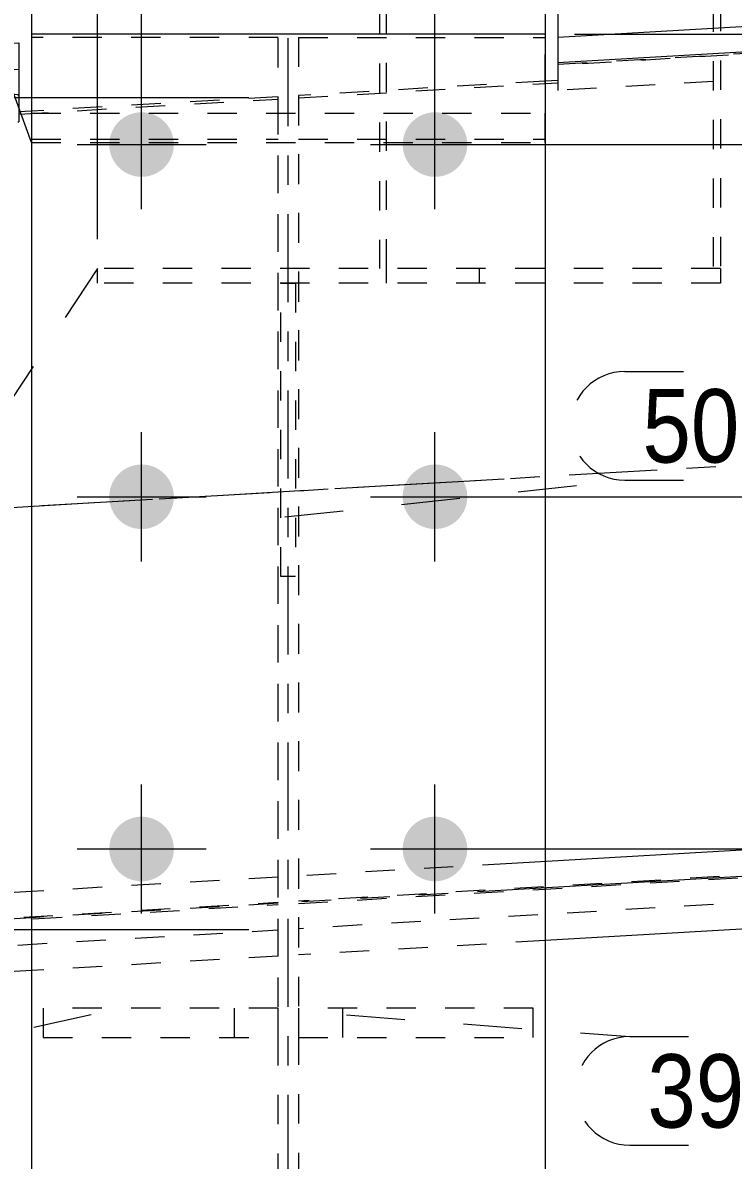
# Model space of a CAD drawing. Header units: millimetres. Extents: x 2 to 825, y 1 to 579.
# Drawn here: x 97.4 to 121.62, y 482.76 to 521.51 of the extents above; entities that cross this region are included whole.
import ezdxf

# ---------------------------------------------------------------- set-up
doc = ezdxf.new("R2010")
doc.units = ezdxf.units.MM
for name, pattern in [('XKITLINE00', [0]), ('XKITLINE01', [4, 1, -1, 1, -1]), ('XKITLINE02', [4, 2, -2]), ('XKITLINE03', [6, 3, -1, 1, -1])]:
    doc.linetypes.add(name, pattern=pattern)
for name, color, linetype, lineweight in [('Bolt', 3, 'Continuous', 0), ('Dimensions', 7, 'Continuous', 0), ('Part', 2, 'Continuous', 0), ('PartMark', 7, 'Continuous', 0)]:
    doc.layers.add(name, color=color, linetype=linetype, lineweight=lineweight)
doc.styles.add('ARIAL', font='ARIAL.TTF')

# ---------------------------------------------------------------- blocks, each defined once
blk = doc.blocks.new('*A39')
at = {"layer": 'Bolt'}
for points in [[(100.35, 517.392), (100.351, 517.419), (100.353, 517.446), (100.355, 517.473), (100.358, 517.5), (100.362, 517.527), (100.366, 517.553), (100.371, 517.58), (100.377, 517.606), (100.383, 517.632), (100.39, 517.659), (100.397, 517.685), (100.406, 517.71), (100.414, 517.736), (100.424, 517.761), (100.434, 517.786), (100.444, 517.811), (100.456, 517.836), (100.467, 517.86), (100.48, 517.884), (100.493, 517.907), (100.506, 517.931), (100.521, 517.954), (100.535, 517.976), (100.551, 517.999), (100.566, 518.02), (100.583, 518.042), (100.6, 518.063), (100.617, 518.084), (100.635, 518.104), (100.653, 518.124), (100.672, 518.143), (100.692, 518.162), (100.711, 518.18), (100.732, 518.198), (100.752, 518.216), (100.773, 518.232), (100.795, 518.249), (100.817, 518.265), (100.839, 518.28), (100.862, 518.295), (100.884, 518.309), (100.908, 518.322), (100.931, 518.335), (100.955, 518.348), (100.98, 518.36), (101.004, 518.371), (101.029, 518.381), (101.054, 518.392), (101.079, 518.401), (101.105, 518.41), (101.131, 518.418), (101.157, 518.425), (101.183, 518.432), (101.209, 518.438), (101.235, 518.444), (101.262, 518.449), (101.289, 518.453), (101.315, 518.457), (101.342, 518.46), (101.369, 518.462), (101.396, 518.464), (101.423, 518.465), (101.45, 518.465), (101.477, 518.465), (101.504, 518.464), (101.531, 518.462), (101.558, 518.46), (101.585, 518.457), (101.611, 518.453), (101.638, 518.449), (101.665, 518.444), (101.691, 518.438), (101.717, 518.432), (101.743, 518.425), (101.769, 518.418), (101.795, 518.41), (101.821, 518.401), (101.846, 518.392), (101.871, 518.381), (101.896, 518.371), (101.92, 518.36), (101.945, 518.348), (101.969, 518.335), (101.992, 518.322), (102.016, 518.309), (102.038, 518.295), (102.061, 518.28), (102.083, 518.265), (102.105, 518.249), (102.127, 518.232), (102.148, 518.216), (102.168, 518.198), (102.189, 518.18), (102.208, 518.162), (102.228, 518.143), (102.247, 518.124), (102.265, 518.104), (102.283, 518.084), (102.3, 518.063), (102.317, 518.042), (102.334, 518.02), (102.349, 517.999), (102.365, 517.976), (102.379, 517.954), (102.394, 517.931), (102.407, 517.907), (102.42, 517.884), (102.433, 517.86), (102.444, 517.836), (102.456, 517.811), (102.466, 517.786), (102.476, 517.761), (102.486, 517.736), (102.494, 517.71), (102.503, 517.685), (102.51, 517.659), (102.517, 517.632), (102.523, 517.606), (102.529, 517.58), (102.534, 517.553), (102.538, 517.527), (102.542, 517.5), (102.545, 517.473), (102.547, 517.446), (102.549, 517.419), (102.55, 517.392), (102.55, 517.365), (102.55, 517.338), (102.549, 517.311), (102.547, 517.284), (102.545, 517.257), (102.542, 517.231), (102.538, 517.204), (102.534, 517.177), (102.529, 517.151), (102.523, 517.124), (102.517, 517.098), (102.51, 517.072), (102.503, 517.046), (102.494, 517.02), (102.486, 516.995), (102.476, 516.969), (102.466, 516.944), (102.456, 516.919), (102.444, 516.895), (102.433, 516.871), (102.42, 516.847), (102.407, 516.823), (102.394, 516.8), (102.379, 516.777), (102.365, 516.754), (102.349, 516.732), (102.334, 516.71), (102.317, 516.688), (102.3, 516.667), (102.283, 516.647), (102.265, 516.626), (102.247, 516.607), (102.228, 516.587), (102.208, 516.569), (102.189, 516.55), (102.168, 516.532), (102.148, 516.515), (102.127, 516.498), (102.105, 516.482), (102.083, 516.466), (102.061, 516.451), (102.038, 516.436), (102.016, 516.422), (101.992, 516.408), (101.969, 516.395), (101.945, 516.383), (101.92, 516.371), (101.896, 516.36), (101.871, 516.349), (101.846, 516.339), (101.821, 516.33), (101.795, 516.321), (101.769, 516.313), (101.743, 516.305), (101.717, 516.298), (101.691, 516.292), (101.665, 516.286), (101.638, 516.281), (101.611, 516.277), (101.585, 516.273), (101.558, 516.271), (101.531, 516.268), (101.504, 516.267), (101.477, 516.266), (101.45, 516.265), (101.423, 516.266), (101.396, 516.267), (101.369, 516.268), (101.342, 516.271), (101.315, 516.273), (101.289, 516.277), (101.262, 516.281), (101.235, 516.286), (101.209, 516.292), (101.183, 516.298), (101.157, 516.305), (101.131, 516.313), (101.105, 516.321), (101.079, 516.33), (101.054, 516.339), (101.029, 516.349), (101.004, 516.36), (100.98, 516.371), (100.955, 516.383), (100.931, 516.395), (100.908, 516.408), (100.884, 516.422), (100.862, 516.436), (100.839, 516.451), (100.817, 516.466), (100.795, 516.482), (100.773, 516.498), (100.752, 516.515), (100.732, 516.532), (100.711, 516.55), (100.692, 516.569), (100.672, 516.587), (100.653, 516.607), (100.635, 516.626), (100.617, 516.647), (100.6, 516.667), (100.583, 516.688), (100.566, 516.71), (100.551, 516.732), (100.535, 516.754), (100.521, 516.777), (100.506, 516.8), (100.493, 516.823), (100.48, 516.847), (100.467, 516.871), (100.456, 516.895), (100.444, 516.919), (100.434, 516.944), (100.424, 516.969), (100.414, 516.995), (100.406, 517.02), (100.397, 517.046), (100.39, 517.072), (100.383, 517.098), (100.377, 517.124), (100.371, 517.151), (100.366, 517.177), (100.362, 517.204), (100.358, 517.231), (100.355, 517.257), (100.353, 517.284), (100.351, 517.311), (100.35, 517.338), (100.35, 517.365)], [(110.35, 517.392), (110.351, 517.419), (110.353, 517.446), (110.355, 517.473), (110.358, 517.5), (110.362, 517.527), (110.366, 517.553), (110.371, 517.58), (110.377, 517.606), (110.383, 517.632), (110.39, 517.659), (110.397, 517.685), (110.406, 517.71), (110.414, 517.736), (110.424, 517.761), (110.434, 517.786), (110.444, 517.811), (110.456, 517.836), (110.467, 517.86), (110.48, 517.884), (110.493, 517.907), (110.506, 517.931), (110.521, 517.954), (110.535, 517.976), (110.551, 517.999), (110.566, 518.02), (110.583, 518.042), (110.6, 518.063), (110.617, 518.084), (110.635, 518.104), (110.653, 518.124), (110.672, 518.143), (110.692, 518.162), (110.711, 518.18), (110.732, 518.198), (110.752, 518.216), (110.773, 518.232), (110.795, 518.249), (110.817, 518.265), (110.839, 518.28), (110.862, 518.295), (110.884, 518.309), (110.908, 518.322), (110.931, 518.335), (110.955, 518.348), (110.98, 518.36), (111.004, 518.371), (111.029, 518.381), (111.054, 518.392), (111.079, 518.401), (111.105, 518.41), (111.131, 518.418), (111.157, 518.425), (111.183, 518.432), (111.209, 518.438), (111.235, 518.444), (111.262, 518.449), (111.289, 518.453), (111.315, 518.457), (111.342, 518.46), (111.369, 518.462), (111.396, 518.464), (111.423, 518.465), (111.45, 518.465), (111.477, 518.465), (111.504, 518.464), (111.531, 518.462), (111.558, 518.46), (111.585, 518.457), (111.611, 518.453), (111.638, 518.449), (111.665, 518.444), (111.691, 518.438), (111.717, 518.432), (111.743, 518.425), (111.769, 518.418), (111.795, 518.41), (111.821, 518.401), (111.846, 518.392), (111.871, 518.381), (111.896, 518.371), (111.92, 518.36), (111.945, 518.348), (111.969, 518.335), (111.992, 518.322), (112.016, 518.309), (112.038, 518.295), (112.061, 518.28), (112.083, 518.265), (112.105, 518.249), (112.127, 518.232), (112.148, 518.216), (112.168, 518.198), (112.189, 518.18), (112.208, 518.162), (112.228, 518.143), (112.247, 518.124), (112.265, 518.104), (112.283, 518.084), (112.3, 518.063), (112.317, 518.042), (112.334, 518.02), (112.349, 517.999), (112.365, 517.976), (112.379, 517.954), (112.394, 517.931), (112.407, 517.907), (112.42, 517.884), (112.433, 517.86), (112.444, 517.836), (112.456, 517.811), (112.466, 517.786), (112.476, 517.761), (112.486, 517.736), (112.494, 517.71), (112.503, 517.685), (112.51, 517.659), (112.517, 517.632), (112.523, 517.606), (112.529, 517.58), (112.534, 517.553), (112.538, 517.527), (112.542, 517.5), (112.545, 517.473), (112.547, 517.446), (112.549, 517.419), (112.55, 517.392), (112.55, 517.365), (112.55, 517.338), (112.549, 517.311), (112.547, 517.284), (112.545, 517.257), (112.542, 517.231), (112.538, 517.204), (112.534, 517.177), (112.529, 517.151), (112.523, 517.124), (112.517, 517.098), (112.51, 517.072), (112.503, 517.046), (112.494, 517.02), (112.486, 516.995), (112.476, 516.969), (112.466, 516.944), (112.456, 516.919), (112.444, 516.895), (112.433, 516.871), (112.42, 516.847), (112.407, 516.823), (112.394, 516.8), (112.379, 516.777), (112.365, 516.754), (112.349, 516.732), (112.334, 516.71), (112.317, 516.688), (112.3, 516.667), (112.283, 516.647), (112.265, 516.626), (112.247, 516.607), (112.228, 516.587), (112.208, 516.569), (112.189, 516.55), (112.168, 516.532), (112.148, 516.515), (112.127, 516.498), (112.105, 516.482), (112.083, 516.466), (112.061, 516.451), (112.038, 516.436), (112.016, 516.422), (111.992, 516.408), (111.969, 516.395), (111.945, 516.383), (111.92, 516.371), (111.896, 516.36), (111.871, 516.349), (111.846, 516.339), (111.821, 516.33), (111.795, 516.321), (111.769, 516.313), (111.743, 516.305), (111.717, 516.298), (111.691, 516.292), (111.665, 516.286), (111.638, 516.281), (111.611, 516.277), (111.585, 516.273), (111.558, 516.271), (111.531, 516.268), (111.504, 516.267), (111.477, 516.266), (111.45, 516.265), (111.423, 516.266), (111.396, 516.267), (111.369, 516.268), (111.342, 516.271), (111.315, 516.273), (111.289, 516.277), (111.262, 516.281), (111.235, 516.286), (111.209, 516.292), (111.183, 516.298), (111.157, 516.305), (111.131, 516.313), (111.105, 516.321), (111.079, 516.33), (111.054, 516.339), (111.029, 516.349), (111.004, 516.36), (110.98, 516.371), (110.955, 516.383), (110.931, 516.395), (110.908, 516.408), (110.884, 516.422), (110.862, 516.436), (110.839, 516.451), (110.817, 516.466), (110.795, 516.482), (110.773, 516.498), (110.752, 516.515), (110.732, 516.532), (110.711, 516.55), (110.692, 516.569), (110.672, 516.587), (110.653, 516.607), (110.635, 516.626), (110.617, 516.647), (110.6, 516.667), (110.583, 516.688), (110.566, 516.71), (110.551, 516.732), (110.535, 516.754), (110.521, 516.777), (110.506, 516.8), (110.493, 516.823), (110.48, 516.847), (110.467, 516.871), (110.456, 516.895), (110.444, 516.919), (110.434, 516.944), (110.424, 516.969), (110.414, 516.995), (110.406, 517.02), (110.397, 517.046), (110.39, 517.072), (110.383, 517.098), (110.377, 517.124), (110.371, 517.151), (110.366, 517.177), (110.362, 517.204), (110.358, 517.231), (110.355, 517.257), (110.353, 517.284), (110.351, 517.311), (110.35, 517.338), (110.35, 517.365)], [(100.35, 505.392), (100.351, 505.419), (100.353, 505.446), (100.355, 505.473), (100.358, 505.5), (100.362, 505.527), (100.366, 505.553), (100.371, 505.58), (100.377, 505.606), (100.383, 505.632), (100.39, 505.659), (100.397, 505.685), (100.406, 505.71), (100.414, 505.736), (100.424, 505.761), (100.434, 505.786), (100.444, 505.811), (100.456, 505.836), (100.467, 505.86), (100.48, 505.884), (100.493, 505.907), (100.506, 505.931), (100.521, 505.954), (100.535, 505.976), (100.551, 505.999), (100.566, 506.02), (100.583, 506.042), (100.6, 506.063), (100.617, 506.084), (100.635, 506.104), (100.653, 506.124), (100.672, 506.143), (100.692, 506.162), (100.711, 506.18), (100.732, 506.198), (100.752, 506.216), (100.773, 506.232), (100.795, 506.249), (100.817, 506.265), (100.839, 506.28), (100.862, 506.295), (100.884, 506.309), (100.908, 506.322), (100.931, 506.335), (100.955, 506.348), (100.98, 506.36), (101.004, 506.371), (101.029, 506.381), (101.054, 506.392), (101.079, 506.401), (101.105, 506.41), (101.131, 506.418), (101.157, 506.425), (101.183, 506.432), (101.209, 506.438), (101.235, 506.444), (101.262, 506.449), (101.289, 506.453), (101.315, 506.457), (101.342, 506.46), (101.369, 506.462), (101.396, 506.464), (101.423, 506.465), (101.45, 506.465), (101.477, 506.465), (101.504, 506.464), (101.531, 506.462), (101.558, 506.46), (101.585, 506.457), (101.611, 506.453), (101.638, 506.449), (101.665, 506.444), (101.691, 506.438), (101.717, 506.432), (101.743, 506.425), (101.769, 506.418), (101.795, 506.41), (101.821, 506.401), (101.846, 506.392), (101.871, 506.381), (101.896, 506.371), (101.92, 506.36), (101.945, 506.348), (101.969, 506.335), (101.992, 506.322), (102.016, 506.309), (102.038, 506.295), (102.061, 506.28), (102.083, 506.265), (102.105, 506.249), (102.127, 506.232), (102.148, 506.216), (102.168, 506.198), (102.189, 506.18), (102.208, 506.162), (102.228, 506.143), (102.247, 506.124), (102.265, 506.104), (102.283, 506.084), (102.3, 506.063), (102.317, 506.042), (102.334, 506.02), (102.349, 505.999), (102.365, 505.976), (102.379, 505.954), (102.394, 505.931), (102.407, 505.907), (102.42, 505.884), (102.433, 505.86), (102.444, 505.836), (102.456, 505.811), (102.466, 505.786), (102.476, 505.761), (102.486, 505.736), (102.494, 505.71), (102.503, 505.685), (102.51, 505.659), (102.517, 505.632), (102.523, 505.606), (102.529, 505.58), (102.534, 505.553), (102.538, 505.527), (102.542, 505.5), (102.545, 505.473), (102.547, 505.446), (102.549, 505.419), (102.55, 505.392), (102.55, 505.365), (102.55, 505.338), (102.549, 505.311), (102.547, 505.284), (102.545, 505.257), (102.542, 505.231), (102.538, 505.204), (102.534, 505.177), (102.529, 505.151), (102.523, 505.124), (102.517, 505.098), (102.51, 505.072), (102.503, 505.046), (102.494, 505.02), (102.486, 504.995), (102.476, 504.969), (102.466, 504.944), (102.456, 504.919), (102.444, 504.895), (102.433, 504.871), (102.42, 504.847), (102.407, 504.823), (102.394, 504.8), (102.379, 504.777), (102.365, 504.754), (102.349, 504.732), (102.334, 504.71), (102.317, 504.688), (102.3, 504.667), (102.283, 504.647), (102.265, 504.626), (102.247, 504.607), (102.228, 504.587), (102.208, 504.569), (102.189, 504.55), (102.168, 504.532), (102.148, 504.515), (102.127, 504.498), (102.105, 504.482), (102.083, 504.466), (102.061, 504.451), (102.038, 504.436), (102.016, 504.422), (101.992, 504.408), (101.969, 504.395), (101.945, 504.383), (101.92, 504.371), (101.896, 504.36), (101.871, 504.349), (101.846, 504.339), (101.821, 504.33), (101.795, 504.321), (101.769, 504.313), (101.743, 504.305), (101.717, 504.298), (101.691, 504.292), (101.665, 504.286), (101.638, 504.281), (101.611, 504.277), (101.585, 504.273), (101.558, 504.271), (101.531, 504.268), (101.504, 504.267), (101.477, 504.266), (101.45, 504.265), (101.423, 504.266), (101.396, 504.267), (101.369, 504.268), (101.342, 504.271), (101.315, 504.273), (101.289, 504.277), (101.262, 504.281), (101.235, 504.286), (101.209, 504.292), (101.183, 504.298), (101.157, 504.305), (101.131, 504.313), (101.105, 504.321), (101.079, 504.33), (101.054, 504.339), (101.029, 504.349), (101.004, 504.36), (100.98, 504.371), (100.955, 504.383), (100.931, 504.395), (100.908, 504.408), (100.884, 504.422), (100.862, 504.436), (100.839, 504.451), (100.817, 504.466), (100.795, 504.482), (100.773, 504.498), (100.752, 504.515), (100.732, 504.532), (100.711, 504.55), (100.692, 504.569), (100.672, 504.587), (100.653, 504.607), (100.635, 504.626), (100.617, 504.647), (100.6, 504.667), (100.583, 504.688), (100.566, 504.71), (100.551, 504.732), (100.535, 504.754), (100.521, 504.777), (100.506, 504.8), (100.493, 504.823), (100.48, 504.847), (100.467, 504.871), (100.456, 504.895), (100.444, 504.919), (100.434, 504.944), (100.424, 504.969), (100.414, 504.995), (100.406, 505.02), (100.397, 505.046), (100.39, 505.072), (100.383, 505.098), (100.377, 505.124), (100.371, 505.151), (100.366, 505.177), (100.362, 505.204), (100.358, 505.231), (100.355, 505.257), (100.353, 505.284), (100.351, 505.311), (100.35, 505.338), (100.35, 505.365)], [(110.35, 505.392), (110.351, 505.419), (110.353, 505.446), (110.355, 505.473), (110.358, 505.5), (110.362, 505.527), (110.366, 505.553), (110.371, 505.58), (110.377, 505.606), (110.383, 505.632), (110.39, 505.659), (110.397, 505.685), (110.406, 505.71), (110.414, 505.736), (110.424, 505.761), (110.434, 505.786), (110.444, 505.811), (110.456, 505.836), (110.467, 505.86), (110.48, 505.884), (110.493, 505.907), (110.506, 505.931), (110.521, 505.954), (110.535, 505.976), (110.551, 505.999), (110.566, 506.02), (110.583, 506.042), (110.6, 506.063), (110.617, 506.084), (110.635, 506.104), (110.653, 506.124), (110.672, 506.143), (110.692, 506.162), (110.711, 506.18), (110.732, 506.198), (110.752, 506.216), (110.773, 506.232), (110.795, 506.249), (110.817, 506.265), (110.839, 506.28), (110.862, 506.295), (110.884, 506.309), (110.908, 506.322), (110.931, 506.335), (110.955, 506.348), (110.98, 506.36), (111.004, 506.371), (111.029, 506.381), (111.054, 506.392), (111.079, 506.401), (111.105, 506.41), (111.131, 506.418), (111.157, 506.425), (111.183, 506.432), (111.209, 506.438), (111.235, 506.444), (111.262, 506.449), (111.289, 506.453), (111.315, 506.457), (111.342, 506.46), (111.369, 506.462), (111.396, 506.464), (111.423, 506.465), (111.45, 506.465), (111.477, 506.465), (111.504, 506.464), (111.531, 506.462), (111.558, 506.46), (111.585, 506.457), (111.611, 506.453), (111.638, 506.449), (111.665, 506.444), (111.691, 506.438), (111.717, 506.432), (111.743, 506.425), (111.769, 506.418), (111.795, 506.41), (111.821, 506.401), (111.846, 506.392), (111.871, 506.381), (111.896, 506.371), (111.92, 506.36), (111.945, 506.348), (111.969, 506.335), (111.992, 506.322), (112.016, 506.309), (112.038, 506.295), (112.061, 506.28), (112.083, 506.265), (112.105, 506.249), (112.127, 506.232), (112.148, 506.216), (112.168, 506.198), (112.189, 506.18), (112.208, 506.162), (112.228, 506.143), (112.247, 506.124), (112.265, 506.104), (112.283, 506.084), (112.3, 506.063), (112.317, 506.042), (112.334, 506.02), (112.349, 505.999), (112.365, 505.976), (112.379, 505.954), (112.394, 505.931), (112.407, 505.907), (112.42, 505.884), (112.433, 505.86), (112.444, 505.836), (112.456, 505.811), (112.466, 505.786), (112.476, 505.761), (112.486, 505.736), (112.494, 505.71), (112.503, 505.685), (112.51, 505.659), (112.517, 505.632), (112.523, 505.606), (112.529, 505.58), (112.534, 505.553), (112.538, 505.527), (112.542, 505.5), (112.545, 505.473), (112.547, 505.446), (112.549, 505.419), (112.55, 505.392), (112.55, 505.365), (112.55, 505.338), (112.549, 505.311), (112.547, 505.284), (112.545, 505.257), (112.542, 505.231), (112.538, 505.204), (112.534, 505.177), (112.529, 505.151), (112.523, 505.124), (112.517, 505.098), (112.51, 505.072), (112.503, 505.046), (112.494, 505.02), (112.486, 504.995), (112.476, 504.969), (112.466, 504.944), (112.456, 504.919), (112.444, 504.895), (112.433, 504.871), (112.42, 504.847), (112.407, 504.823), (112.394, 504.8), (112.379, 504.777), (112.365, 504.754), (112.349, 504.732), (112.334, 504.71), (112.317, 504.688), (112.3, 504.667), (112.283, 504.647), (112.265, 504.626), (112.247, 504.607), (112.228, 504.587), (112.208, 504.569), (112.189, 504.55), (112.168, 504.532), (112.148, 504.515), (112.127, 504.498), (112.105, 504.482), (112.083, 504.466), (112.061, 504.451), (112.038, 504.436), (112.016, 504.422), (111.992, 504.408), (111.969, 504.395), (111.945, 504.383), (111.92, 504.371), (111.896, 504.36), (111.871, 504.349), (111.846, 504.339), (111.821, 504.33), (111.795, 504.321), (111.769, 504.313), (111.743, 504.305), (111.717, 504.298), (111.691, 504.292), (111.665, 504.286), (111.638, 504.281), (111.611, 504.277), (111.585, 504.273), (111.558, 504.271), (111.531, 504.268), (111.504, 504.267), (111.477, 504.266), (111.45, 504.265), (111.423, 504.266), (111.396, 504.267), (111.369, 504.268), (111.342, 504.271), (111.315, 504.273), (111.289, 504.277), (111.262, 504.281), (111.235, 504.286), (111.209, 504.292), (111.183, 504.298), (111.157, 504.305), (111.131, 504.313), (111.105, 504.321), (111.079, 504.33), (111.054, 504.339), (111.029, 504.349), (111.004, 504.36), (110.98, 504.371), (110.955, 504.383), (110.931, 504.395), (110.908, 504.408), (110.884, 504.422), (110.862, 504.436), (110.839, 504.451), (110.817, 504.466), (110.795, 504.482), (110.773, 504.498), (110.752, 504.515), (110.732, 504.532), (110.711, 504.55), (110.692, 504.569), (110.672, 504.587), (110.653, 504.607), (110.635, 504.626), (110.617, 504.647), (110.6, 504.667), (110.583, 504.688), (110.566, 504.71), (110.551, 504.732), (110.535, 504.754), (110.521, 504.777), (110.506, 504.8), (110.493, 504.823), (110.48, 504.847), (110.467, 504.871), (110.456, 504.895), (110.444, 504.919), (110.434, 504.944), (110.424, 504.969), (110.414, 504.995), (110.406, 505.02), (110.397, 505.046), (110.39, 505.072), (110.383, 505.098), (110.377, 505.124), (110.371, 505.151), (110.366, 505.177), (110.362, 505.204), (110.358, 505.231), (110.355, 505.257), (110.353, 505.284), (110.351, 505.311), (110.35, 505.338), (110.35, 505.365)], [(100.35, 493.392), (100.351, 493.419), (100.353, 493.446), (100.355, 493.473), (100.358, 493.5), (100.362, 493.527), (100.366, 493.553), (100.371, 493.58), (100.377, 493.606), (100.383, 493.632), (100.39, 493.659), (100.397, 493.685), (100.406, 493.71), (100.414, 493.736), (100.424, 493.761), (100.434, 493.786), (100.444, 493.811), (100.456, 493.836), (100.467, 493.86), (100.48, 493.884), (100.493, 493.907), (100.506, 493.931), (100.521, 493.954), (100.535, 493.976), (100.551, 493.999), (100.566, 494.02), (100.583, 494.042), (100.6, 494.063), (100.617, 494.084), (100.635, 494.104), (100.653, 494.124), (100.672, 494.143), (100.692, 494.162), (100.711, 494.18), (100.732, 494.198), (100.752, 494.216), (100.773, 494.232), (100.795, 494.249), (100.817, 494.265), (100.839, 494.28), (100.862, 494.295), (100.884, 494.309), (100.908, 494.322), (100.931, 494.335), (100.955, 494.348), (100.98, 494.36), (101.004, 494.371), (101.029, 494.381), (101.054, 494.392), (101.079, 494.401), (101.105, 494.41), (101.131, 494.418), (101.157, 494.425), (101.183, 494.432), (101.209, 494.438), (101.235, 494.444), (101.262, 494.449), (101.289, 494.453), (101.315, 494.457), (101.342, 494.46), (101.369, 494.462), (101.396, 494.464), (101.423, 494.465), (101.45, 494.465), (101.477, 494.465), (101.504, 494.464), (101.531, 494.462), (101.558, 494.46), (101.585, 494.457), (101.611, 494.453), (101.638, 494.449), (101.665, 494.444), (101.691, 494.438), (101.717, 494.432), (101.743, 494.425), (101.769, 494.418), (101.795, 494.41), (101.821, 494.401), (101.846, 494.392), (101.871, 494.381), (101.896, 494.371), (101.92, 494.36), (101.945, 494.348), (101.969, 494.335), (101.992, 494.322), (102.016, 494.309), (102.038, 494.295), (102.061, 494.28), (102.083, 494.265), (102.105, 494.249), (102.127, 494.232), (102.148, 494.216), (102.168, 494.198), (102.189, 494.18), (102.208, 494.162), (102.228, 494.143), (102.247, 494.124), (102.265, 494.104), (102.283, 494.084), (102.3, 494.063), (102.317, 494.042), (102.334, 494.02), (102.349, 493.999), (102.365, 493.976), (102.379, 493.954), (102.394, 493.931), (102.407, 493.907), (102.42, 493.884), (102.433, 493.86), (102.444, 493.836), (102.456, 493.811), (102.466, 493.786), (102.476, 493.761), (102.486, 493.736), (102.494, 493.71), (102.503, 493.685), (102.51, 493.659), (102.517, 493.632), (102.523, 493.606), (102.529, 493.58), (102.534, 493.553), (102.538, 493.527), (102.542, 493.5), (102.545, 493.473), (102.547, 493.446), (102.549, 493.419), (102.55, 493.392), (102.55, 493.365), (102.55, 493.338), (102.549, 493.311), (102.547, 493.284), (102.545, 493.257), (102.542, 493.231), (102.538, 493.204), (102.534, 493.177), (102.529, 493.151), (102.523, 493.124), (102.517, 493.098), (102.51, 493.072), (102.503, 493.046), (102.494, 493.02), (102.486, 492.995), (102.476, 492.969), (102.466, 492.944), (102.456, 492.919), (102.444, 492.895), (102.433, 492.871), (102.42, 492.847), (102.407, 492.823), (102.394, 492.8), (102.379, 492.777), (102.365, 492.754), (102.349, 492.732), (102.334, 492.71), (102.317, 492.688), (102.3, 492.667), (102.283, 492.647), (102.265, 492.626), (102.247, 492.607), (102.228, 492.587), (102.208, 492.569), (102.189, 492.55), (102.168, 492.532), (102.148, 492.515), (102.127, 492.498), (102.105, 492.482), (102.083, 492.466), (102.061, 492.451), (102.038, 492.436), (102.016, 492.422), (101.992, 492.408), (101.969, 492.395), (101.945, 492.383), (101.92, 492.371), (101.896, 492.36), (101.871, 492.349), (101.846, 492.339), (101.821, 492.33), (101.795, 492.321), (101.769, 492.313), (101.743, 492.305), (101.717, 492.298), (101.691, 492.292), (101.665, 492.286), (101.638, 492.281), (101.611, 492.277), (101.585, 492.273), (101.558, 492.271), (101.531, 492.268), (101.504, 492.267), (101.477, 492.266), (101.45, 492.265), (101.423, 492.266), (101.396, 492.267), (101.369, 492.268), (101.342, 492.271), (101.315, 492.273), (101.289, 492.277), (101.262, 492.281), (101.235, 492.286), (101.209, 492.292), (101.183, 492.298), (101.157, 492.305), (101.131, 492.313), (101.105, 492.321), (101.079, 492.33), (101.054, 492.339), (101.029, 492.349), (101.004, 492.36), (100.98, 492.371), (100.955, 492.383), (100.931, 492.395), (100.908, 492.408), (100.884, 492.422), (100.862, 492.436), (100.839, 492.451), (100.817, 492.466), (100.795, 492.482), (100.773, 492.498), (100.752, 492.515), (100.732, 492.532), (100.711, 492.55), (100.692, 492.569), (100.672, 492.587), (100.653, 492.607), (100.635, 492.626), (100.617, 492.647), (100.6, 492.667), (100.583, 492.688), (100.566, 492.71), (100.551, 492.732), (100.535, 492.754), (100.521, 492.777), (100.506, 492.8), (100.493, 492.823), (100.48, 492.847), (100.467, 492.871), (100.456, 492.895), (100.444, 492.919), (100.434, 492.944), (100.424, 492.969), (100.414, 492.995), (100.406, 493.02), (100.397, 493.046), (100.39, 493.072), (100.383, 493.098), (100.377, 493.124), (100.371, 493.151), (100.366, 493.177), (100.362, 493.204), (100.358, 493.231), (100.355, 493.257), (100.353, 493.284), (100.351, 493.311), (100.35, 493.338), (100.35, 493.365)], [(110.35, 493.392), (110.351, 493.419), (110.353, 493.446), (110.355, 493.473), (110.358, 493.5), (110.362, 493.527), (110.366, 493.553), (110.371, 493.58), (110.377, 493.606), (110.383, 493.632), (110.39, 493.659), (110.397, 493.685), (110.406, 493.71), (110.414, 493.736), (110.424, 493.761), (110.434, 493.786), (110.444, 493.811), (110.456, 493.836), (110.467, 493.86), (110.48, 493.884), (110.493, 493.907), (110.506, 493.931), (110.521, 493.954), (110.535, 493.976), (110.551, 493.999), (110.566, 494.02), (110.583, 494.042), (110.6, 494.063), (110.617, 494.084), (110.635, 494.104), (110.653, 494.124), (110.672, 494.143), (110.692, 494.162), (110.711, 494.18), (110.732, 494.198), (110.752, 494.216), (110.773, 494.232), (110.795, 494.249), (110.817, 494.265), (110.839, 494.28), (110.862, 494.295), (110.884, 494.309), (110.908, 494.322), (110.931, 494.335), (110.955, 494.348), (110.98, 494.36), (111.004, 494.371), (111.029, 494.381), (111.054, 494.392), (111.079, 494.401), (111.105, 494.41), (111.131, 494.418), (111.157, 494.425), (111.183, 494.432), (111.209, 494.438), (111.235, 494.444), (111.262, 494.449), (111.289, 494.453), (111.315, 494.457), (111.342, 494.46), (111.369, 494.462), (111.396, 494.464), (111.423, 494.465), (111.45, 494.465), (111.477, 494.465), (111.504, 494.464), (111.531, 494.462), (111.558, 494.46), (111.585, 494.457), (111.611, 494.453), (111.638, 494.449), (111.665, 494.444), (111.691, 494.438), (111.717, 494.432), (111.743, 494.425), (111.769, 494.418), (111.795, 494.41), (111.821, 494.401), (111.846, 494.392), (111.871, 494.381), (111.896, 494.371), (111.92, 494.36), (111.945, 494.348), (111.969, 494.335), (111.992, 494.322), (112.016, 494.309), (112.038, 494.295), (112.061, 494.28), (112.083, 494.265), (112.105, 494.249), (112.127, 494.232), (112.148, 494.216), (112.168, 494.198), (112.189, 494.18), (112.208, 494.162), (112.228, 494.143), (112.247, 494.124), (112.265, 494.104), (112.283, 494.084), (112.3, 494.063), (112.317, 494.042), (112.334, 494.02), (112.349, 493.999), (112.365, 493.976), (112.379, 493.954), (112.394, 493.931), (112.407, 493.907), (112.42, 493.884), (112.433, 493.86), (112.444, 493.836), (112.456, 493.811), (112.466, 493.786), (112.476, 493.761), (112.486, 493.736), (112.494, 493.71), (112.503, 493.685), (112.51, 493.659), (112.517, 493.632), (112.523, 493.606), (112.529, 493.58), (112.534, 493.553), (112.538, 493.527), (112.542, 493.5), (112.545, 493.473), (112.547, 493.446), (112.549, 493.419), (112.55, 493.392), (112.55, 493.365), (112.55, 493.338), (112.549, 493.311), (112.547, 493.284), (112.545, 493.257), (112.542, 493.231), (112.538, 493.204), (112.534, 493.177), (112.529, 493.151), (112.523, 493.124), (112.517, 493.098), (112.51, 493.072), (112.503, 493.046), (112.494, 493.02), (112.486, 492.995), (112.476, 492.969), (112.466, 492.944), (112.456, 492.919), (112.444, 492.895), (112.433, 492.871), (112.42, 492.847), (112.407, 492.823), (112.394, 492.8), (112.379, 492.777), (112.365, 492.754), (112.349, 492.732), (112.334, 492.71), (112.317, 492.688), (112.3, 492.667), (112.283, 492.647), (112.265, 492.626), (112.247, 492.607), (112.228, 492.587), (112.208, 492.569), (112.189, 492.55), (112.168, 492.532), (112.148, 492.515), (112.127, 492.498), (112.105, 492.482), (112.083, 492.466), (112.061, 492.451), (112.038, 492.436), (112.016, 492.422), (111.992, 492.408), (111.969, 492.395), (111.945, 492.383), (111.92, 492.371), (111.896, 492.36), (111.871, 492.349), (111.846, 492.339), (111.821, 492.33), (111.795, 492.321), (111.769, 492.313), (111.743, 492.305), (111.717, 492.298), (111.691, 492.292), (111.665, 492.286), (111.638, 492.281), (111.611, 492.277), (111.585, 492.273), (111.558, 492.271), (111.531, 492.268), (111.504, 492.267), (111.477, 492.266), (111.45, 492.265), (111.423, 492.266), (111.396, 492.267), (111.369, 492.268), (111.342, 492.271), (111.315, 492.273), (111.289, 492.277), (111.262, 492.281), (111.235, 492.286), (111.209, 492.292), (111.183, 492.298), (111.157, 492.305), (111.131, 492.313), (111.105, 492.321), (111.079, 492.33), (111.054, 492.339), (111.029, 492.349), (111.004, 492.36), (110.98, 492.371), (110.955, 492.383), (110.931, 492.395), (110.908, 492.408), (110.884, 492.422), (110.862, 492.436), (110.839, 492.451), (110.817, 492.466), (110.795, 492.482), (110.773, 492.498), (110.752, 492.515), (110.732, 492.532), (110.711, 492.55), (110.692, 492.569), (110.672, 492.587), (110.653, 492.607), (110.635, 492.626), (110.617, 492.647), (110.6, 492.667), (110.583, 492.688), (110.566, 492.71), (110.551, 492.732), (110.535, 492.754), (110.521, 492.777), (110.506, 492.8), (110.493, 492.823), (110.48, 492.847), (110.467, 492.871), (110.456, 492.895), (110.444, 492.919), (110.434, 492.944), (110.424, 492.969), (110.414, 492.995), (110.406, 493.02), (110.397, 493.046), (110.39, 493.072), (110.383, 493.098), (110.377, 493.124), (110.371, 493.151), (110.366, 493.177), (110.362, 493.204), (110.358, 493.231), (110.355, 493.257), (110.353, 493.284), (110.351, 493.311), (110.35, 493.338), (110.35, 493.365)]]:
    blk.add_hatch(color=3, dxfattribs=at).paths.add_polyline_path(points, flags=17)
at = {"layer": 'Bolt', "color": 3, "linetype": 'XKITLINE00', "lineweight": 0}
for p, q in [((101.45, 515.165), (101.45, 519.565)), ((111.45, 515.165), (111.45, 519.565)), ((99.25, 517.365), (103.65, 517.365)), ((109.25, 517.365), (113.65, 517.365)), ((101.45, 503.165), (101.45, 507.565)), ((111.45, 503.165), (111.45, 507.565)), ((99.25, 505.365), (103.65, 505.365)), ((109.25, 505.365), (113.65, 505.365)), ((101.45, 491.165), (101.45, 495.565)), ((111.45, 491.165), (111.45, 495.565)), ((99.25, 493.365), (103.65, 493.365)), ((109.25, 493.365), (113.65, 493.365))]:
    blk.add_line(p, q, dxfattribs=at)
blk = doc.blocks.new('*A46')
at = {"layer": 'Part', "color": 7, "linetype": 'XKITLINE03', "lineweight": 0}
blk.add_line((106.45, 241.99), (106.45, 529.282), dxfattribs=at)
at = {"layer": 'Part', "color": 2, "linetype": 'XKITLINE00', "lineweight": 0}
for p, q in [((115.2, 521.128), (97.7, 521.128)), ((97.7, 521.128), (97.7, 241.99)), ((115.2, 521.128), (115.2, 492.937)), ((115.2, 491.967), (115.2, 241.99))]:
    blk.add_line(p, q, dxfattribs=at)
at = {"layer": 'Part', "color": 7, "linetype": 'XKITLINE01', "lineweight": 0}
for p, q in [((106.1, 521.012), (97.7, 521.012)), ((106.1, 241.99), (106.1, 521.012)), ((106.8, 521.012), (106.8, 241.99)), ((106.8, 521.012), (115.2, 521.012)), ((115.2, 521.012), (115.2, 491.967)), ((97.7, 517.552), (106.1, 517.552)), ((97.7, 517.436), (115.2, 517.436)), ((106.8, 517.552), (115.2, 517.552)), ((115.2, 492.937), (115.2, 492.042)), ((115.2, 492.042), (115.2, 491.967))]:
    blk.add_line(p, q, dxfattribs=at)
blk = doc.blocks.new('*A47')
at = {"layer": 'Part', "color": 2, "linetype": 'XKITLINE00', "lineweight": 0}
for p, q in [((121.177, 533.096), (109.555, 533.096)), ((109.555, 533.096), (109.555, 522.122)), ((120.936, 533.096), (120.936, 522.211)), ((121.177, 533.096), (121.177, 522.225))]:
    blk.add_line(p, q, dxfattribs=at)
at = {"layer": 'Part', "color": 7, "linetype": 'XKITLINE01', "lineweight": 0}
for p, q in [((109.796, 513.146), (109.796, 533.096)), ((109.555, 522.122), (109.555, 513.146)), ((120.936, 522.211), (120.936, 513.146)), ((121.177, 522.225), (121.177, 513.146)), ((121.177, 513.146), (109.555, 513.146))]:
    blk.add_line(p, q, dxfattribs=at)
blk = doc.blocks.new('*A48')
at = {"layer": 'Part', "color": 7, "linetype": 'XKITLINE01', "lineweight": 0}
for p, q in [((106.2, 502.646), (106.2, 512.647)), ((106.2, 512.647), (106.7, 512.647)), ((106.2, 512.646), (106.7, 512.646)), ((106.7, 512.647), (106.7, 502.646)), ((106.7, 502.646), (106.2, 502.646))]:
    blk.add_line(p, q, dxfattribs=at)
blk = doc.blocks.new('*A49')
at = {"layer": 'Part', "color": 7, "linetype": 'XKITLINE01', "lineweight": 0}
for p, q in [((121.177, 513.146), (99.95, 513.146)), ((99.95, 512.646), (99.95, 513.146)), ((109.796, 512.646), (109.796, 513.146)), ((112.95, 513.146), (112.95, 512.646)), ((121.177, 513.146), (121.177, 512.646)), ((121.177, 512.646), (99.95, 512.646))]:
    blk.add_line(p, q, dxfattribs=at)
blk = doc.blocks.new('*A51')
at = {"layer": 'Part', "color": 2, "linetype": 'XKITLINE00', "lineweight": 0}
for p, q in [((97.7, 522.122), (97.7, 521.128)), ((97.7, 522.122), (115.2, 522.122)), ((115.2, 522.122), (115.2, 521.128)), ((115.2, 521.128), (97.7, 521.128))]:
    blk.add_line(p, q, dxfattribs=at)
at = {"layer": 'Part', "color": 7, "linetype": 'XKITLINE01', "lineweight": 0}
for p, q in [((97.7, 521.128), (97.7, 517.436)), ((115.2, 517.436), (115.2, 521.128)), ((97.7, 518.43), (115.2, 518.43)), ((97.7, 517.436), (115.2, 517.436))]:
    blk.add_line(p, q, dxfattribs=at)
blk = doc.blocks.new('*A52')
at = {"layer": 'Part', "color": 7, "linetype": 'XKITLINE01', "lineweight": 0}
for p, q in [((114.8, 487.939), (106.8, 487.939)), ((106.8, 487.939), (106.8, 486.939)), ((108.3, 487.939), (108.3, 486.939)), ((114.8, 486.939), (114.8, 487.939)), ((106.8, 486.939), (114.8, 486.939))]:
    blk.add_line(p, q, dxfattribs=at)
blk = doc.blocks.new('*A53')
at = {"layer": 'Part', "color": 7, "linetype": 'XKITLINE01', "lineweight": 0}
for p, q in [((106.1, 487.939), (98.1, 487.939)), ((98.1, 487.939), (98.1, 486.939)), ((104.6, 487.939), (104.6, 486.939)), ((106.1, 486.939), (106.1, 487.939)), ((98.1, 486.939), (106.1, 486.939))]:
    blk.add_line(p, q, dxfattribs=at)
blk = doc.blocks.new('*A58')
at = {"layer": 'Part', "color": 2, "linetype": 'XKITLINE00', "lineweight": 0}
for p, q in [((127.16, 522.573), (115.637, 521.902)), ((115.637, 521.902), (115.637, 519.55)), ((127.16, 521.678), (115.637, 521.007)), ((127.16, 520.817), (115.637, 520.147)), ((115.637, 519.55), (115.2, 519.524)), ((127.16, 493.634), (114.071, 492.872)), ((127.16, 492.738), (113.9, 491.967)), ((130.9, 491.157), (115.2, 490.243))]:
    blk.add_line(p, q, dxfattribs=at)
at = {"layer": 'Part', "color": 7, "linetype": 'XKITLINE01', "lineweight": 0}
for p, q in [((127.645, 522.601), (127.16, 522.573)), ((134.922, 521.225), (127.645, 522.601)), ((127.645, 522.601), (127.645, 521.706)), ((127.645, 521.706), (127.16, 521.678)), ((127.645, 521.706), (131.126, 521.048)), ((115.637, 520.103), (134.922, 521.225)), ((131.441, 520.988), (115.637, 520.069)), ((131.126, 521.048), (127.16, 520.817)), ((131.126, 521.048), (131.126, 493.004)), ((131.441, 492.944), (131.441, 520.988)), ((131.441, 520.988), (134.922, 520.33)), ((134.922, 520.33), (134.922, 521.225)), ((134.922, 520.33), (115.637, 519.208)), ((115.2, 519.524), (106.8, 519.036)), ((106.8, 518.958), (115.637, 519.472)), ((115.637, 519.55), (115.637, 519.208)), ((106.8, 519.036), (106.8, 489.754)), ((127.645, 493.662), (127.16, 493.634)), ((131.126, 493.004), (127.645, 493.662)), ((127.645, 493.662), (127.645, 492.767)), ((131.126, 493.004), (106.8, 491.588)), ((106.8, 491.51), (131.441, 492.944)), ((114.071, 492.872), (106.8, 492.449)), ((127.645, 492.767), (127.16, 492.738)), ((127.645, 492.767), (134.922, 491.391)), ((134.922, 492.286), (131.441, 492.944)), ((134.922, 492.286), (106.8, 490.649)), ((134.922, 491.391), (134.922, 492.286)), ((113.9, 491.967), (106.8, 491.554)), ((134.922, 491.391), (130.9, 491.157)), ((115.2, 490.243), (106.8, 489.754))]:
    blk.add_line(p, q, dxfattribs=at)
at = {"layer": 'Part', "color": 7, "linetype": 'XKITLINE03', "lineweight": 0}
blk.add_line((98.056, 505.062), (140.028, 507.505), dxfattribs=at)
blk = doc.blocks.new('*A59')
at = {"layer": 'Part', "color": 2, "linetype": 'XKITLINE00', "lineweight": 0}
for p, q in [((77.978, 519.711), (97.263, 520.833)), ((97.263, 520.833), (97.263, 518.481)), ((77.978, 518.816), (97.263, 519.938)), ((77.978, 518.816), (77.978, 519.711)), ((81.459, 518.157), (97.263, 519.077)), ((81.459, 518.157), (77.978, 518.816)), ((97.7, 518.506), (97.263, 518.481)), ((81.459, 518.157), (81.459, 490.974)), ((97.7, 491.919), (77.978, 490.771)), ((97.7, 491.024), (77.978, 489.876)), ((77.978, 489.876), (77.978, 490.771)), ((85.255, 488.5), (77.978, 489.876)), ((97.7, 489.225), (85.255, 488.5))]:
    blk.add_line(p, q, dxfattribs=at)
at = {"layer": 'Part', "color": 7, "linetype": 'XKITLINE01', "lineweight": 0}
for p, q in [((77.978, 519.711), (85.255, 518.335)), ((81.774, 518.098), (97.263, 518.999)), ((85.255, 518.335), (97.263, 519.034)), ((106.1, 518.995), (97.7, 518.506)), ((106.1, 489.713), (106.1, 518.995)), ((97.263, 518.403), (106.1, 518.917)), ((85.255, 518.335), (85.255, 517.44)), ((97.263, 518.481), (97.263, 518.139)), ((85.255, 517.44), (81.774, 518.098)), ((81.774, 518.098), (81.774, 490.053)), ((85.255, 517.44), (97.263, 518.139)), ((106.1, 492.408), (97.7, 491.919)), ((81.459, 490.113), (106.1, 491.547)), ((81.774, 490.053), (106.1, 491.469)), ((106.1, 491.513), (97.7, 491.024)), ((77.978, 490.771), (81.459, 490.113)), ((81.459, 490.974), (81.459, 490.113)), ((85.255, 489.395), (106.1, 490.608)), ((81.774, 490.053), (85.255, 489.395)), ((106.1, 489.713), (97.7, 489.225)), ((85.255, 489.395), (85.255, 488.5))]:
    blk.add_line(p, q, dxfattribs=at)
at = {"layer": 'Part', "color": 7, "linetype": 'XKITLINE03', "lineweight": 0}
blk.add_line((72.872, 503.596), (114.844, 506.039), dxfattribs=at)
blk = doc.blocks.new('*A170')
at = {"layer": 'Dimensions', "color": 7, "linetype": 'XKITLINE00', "lineweight": 0}
blk.add_line((105.1, 518.956), (39.6, 518.956), dxfattribs=at)
blk = doc.blocks.new('*A171')
at = {"layer": 'Dimensions', "color": 7, "linetype": 'XKITLINE00', "lineweight": 0}
blk.add_line((112.45, 493.365), (168.85, 493.365), dxfattribs=at)
blk = doc.blocks.new('*A172')
at = {"layer": 'Dimensions', "color": 7, "linetype": 'XKITLINE00', "lineweight": 0}
for p, q in [((112.45, 505.365), (168.85, 505.365)), ((112.45, 493.365), (168.85, 493.365))]:
    blk.add_line(p, q, dxfattribs=at)
blk = doc.blocks.new('*A173')
at = {"layer": 'Dimensions', "color": 7, "linetype": 'XKITLINE00', "lineweight": 0}
for p, q in [((112.45, 517.365), (168.85, 517.365)), ((112.45, 505.365), (168.85, 505.365))]:
    blk.add_line(p, q, dxfattribs=at)
blk = doc.blocks.new('*A174')
at = {"layer": 'Dimensions', "color": 7, "linetype": 'XKITLINE00', "lineweight": 0}
for p, q in [((116.2, 521.128), (168.85, 521.128)), ((112.45, 517.365), (168.85, 517.365))]:
    blk.add_line(p, q, dxfattribs=at)
blk = doc.blocks.new('*A183')
at = {"layer": 'PartMark', "color": 7, "linetype": 'XKITLINE02', "lineweight": 0}
for p, q in [((99.729, 487.71), (94.533, 486.56)), ((87.771, 486.56), (94.533, 486.56)), ((87.771, 482.86), (94.533, 482.86))]:
    blk.add_line(p, q, dxfattribs=at)
for centre, start, end in [((87.771, 484.71), 90, 270), ((94.533, 484.71), 270, 90)]:
    blk.add_arc(centre, 1.85, start, end, dxfattribs=at)
at = {"layer": 'PartMark', "color": 3, "style": 'ARIAL', "width": 0.85}
blk.add_text('393', height=2.5, dxfattribs=at).set_placement((88.371, 483.46))
blk = doc.blocks.new('*A184')
at = {"layer": 'PartMark', "color": 7, "linetype": 'XKITLINE02', "lineweight": 0}
for p, q in [((108.429, 487.71), (118.089, 486.972)), ((118.089, 486.972), (124.852, 486.972)), ((118.089, 483.272), (124.852, 483.272))]:
    blk.add_line(p, q, dxfattribs=at)
for centre, start, end in [((118.089, 485.122), 90, 270), ((124.852, 485.122), 270, 90)]:
    blk.add_arc(centre, 1.85, start, end, dxfattribs=at)
at = {"layer": 'PartMark', "color": 3, "style": 'ARIAL', "width": 0.85}
blk.add_text('393', height=2.5, dxfattribs=at).set_placement((118.689, 483.872))
blk = doc.blocks.new('*A185')
at = {"layer": 'PartMark', "color": 7, "linetype": 'XKITLINE02', "lineweight": 0}
for p, q in [((88.537, 527.693), (95.299, 527.693)), ((88.537, 523.993), (95.299, 523.993)), ((97.7, 517.436), (95.299, 523.993))]:
    blk.add_line(p, q, dxfattribs=at)
for centre, start, end in [((88.537, 525.843), 90, 270), ((95.299, 525.843), 270, 90)]:
    blk.add_arc(centre, 1.85, start, end, dxfattribs=at)
at = {"layer": 'PartMark', "color": 3, "style": 'ARIAL', "width": 0.85}
blk.add_text('408', height=2.5, dxfattribs=at).set_placement((89.137, 524.593))
blk = doc.blocks.new('*A187')
at = {"layer": 'PartMark', "color": 7, "linetype": 'XKITLINE02', "lineweight": 0}
for p, q in [((99.95, 513.146), (95.033, 505.675)), ((88.27, 505.675), (95.033, 505.675)), ((88.27, 501.975), (95.033, 501.975))]:
    blk.add_line(p, q, dxfattribs=at)
for centre, start, end in [((88.27, 503.825), 90, 270), ((95.033, 503.825), 270, 90)]:
    blk.add_arc(centre, 1.85, start, end, dxfattribs=at)
at = {"layer": 'PartMark', "color": 3, "style": 'ARIAL', "width": 0.85}
blk.add_text('486', height=2.5, dxfattribs=at).set_placement((88.87, 502.575))
blk = doc.blocks.new('*A188')
at = {"layer": 'PartMark', "color": 7, "linetype": 'XKITLINE02', "lineweight": 0}
for p, q in [((117.921, 509.631), (124.684, 509.631)), ((106.329, 504.676), (117.921, 505.931)), ((117.921, 505.931), (124.684, 505.931))]:
    blk.add_line(p, q, dxfattribs=at)
for centre, start, end in [((117.921, 507.781), 90, 270), ((124.684, 507.781), 270, 90)]:
    blk.add_arc(centre, 1.85, start, end, dxfattribs=at)
at = {"layer": 'PartMark', "color": 3, "style": 'ARIAL', "width": 0.85}
blk.add_text('505', height=2.5, dxfattribs=at).set_placement((118.521, 506.531))
blk = doc.blocks.new('*A194')
at = {"layer": 'Dimensions', "color": 7, "linetype": 'XKITLINE00', "lineweight": 0}
for p, q in [((81.616, 520.023), (81.616, 536.4)), ((99.95, 514.146), (99.95, 536.4)), ((82.465, 534.399), (80.768, 532.701)), ((100.799, 534.399), (99.101, 532.701)), ((81.616, 533.55), (99.95, 533.55))]:
    blk.add_line(p, q, dxfattribs=at)
at = {"layer": 'Dimensions', "color": 3}
for p in [(81.616, 533.55), (99.95, 533.55)]:
    blk.add_point(p, dxfattribs=at)
at = {"layer": 'Dimensions', "color": 3, "style": 'ARIAL', "width": 0.85}
blk.add_text('183', height=3, dxfattribs=at).set_placement((87.446, 534.9))
blk = doc.blocks.new('*A195')
at = {"layer": 'Dimensions', "color": 7, "linetype": 'XKITLINE00', "lineweight": 0}
for p, q in [((99.95, 514.146), (99.95, 536.4)), ((106.45, 522.128), (106.45, 536.4)), ((100.799, 534.399), (99.101, 532.701)), ((107.299, 534.399), (105.601, 532.701)), ((99.95, 533.55), (106.45, 533.55))]:
    blk.add_line(p, q, dxfattribs=at)
at = {"layer": 'Dimensions', "color": 3}
for p in [(99.95, 533.55), (106.45, 533.55)]:
    blk.add_point(p, dxfattribs=at)
at = {"layer": 'Dimensions', "color": 3, "style": 'ARIAL', "width": 0.85}
blk.add_text('65', height=3, dxfattribs=at).set_placement((100.975, 534.9))
blk = doc.blocks.new('*A196')
at = {"layer": 'Dimensions', "color": 7, "linetype": 'XKITLINE00', "lineweight": 0}
blk.add_line((101.45, 518.365), (101.45, 564.4), dxfattribs=at)
blk = doc.blocks.new('*A197')
at = {"layer": 'Dimensions', "color": 7, "linetype": 'XKITLINE00', "lineweight": 0}
blk.add_line((111.45, 518.365), (111.45, 563.95), dxfattribs=at)
blk = doc.blocks.new('*A201')
at = {"layer": 'Dimensions', "color": 7, "linetype": 'XKITLINE00', "lineweight": 0}
blk.add_line((105.1, 490.613), (39.6, 490.613), dxfattribs=at)
blk = doc.blocks.new('*A202')
at = {"layer": 'Dimensions', "color": 7, "linetype": 'XKITLINE00', "lineweight": 0}
for p, q in [((105.1, 518.956), (39.6, 518.956)), ((105.1, 490.613), (39.6, 490.613))]:
    blk.add_line(p, q, dxfattribs=at)

msp = doc.modelspace()

# ---------------------------------------------------------------- block references
at = {"lineweight": 0}
for name in ['*A196', '*A197', '*A194', '*A195', '*A47', '*A185', '*A170', '*A174', '*A202', '*A58', '*A51', '*A173', '*A59', '*A39', '*A187', '*A49', '*A48', '*A188', '*A172', '*A171', '*A201', '*A53', '*A52', '*A183', '*A184']:
    msp.add_blockref(name, (0, 0), dxfattribs=at)
at = {"layer": 'Part', "lineweight": 0}
msp.add_blockref('*A46', (0, 0), dxfattribs=at)

doc.saveas('drawing.dxf')
